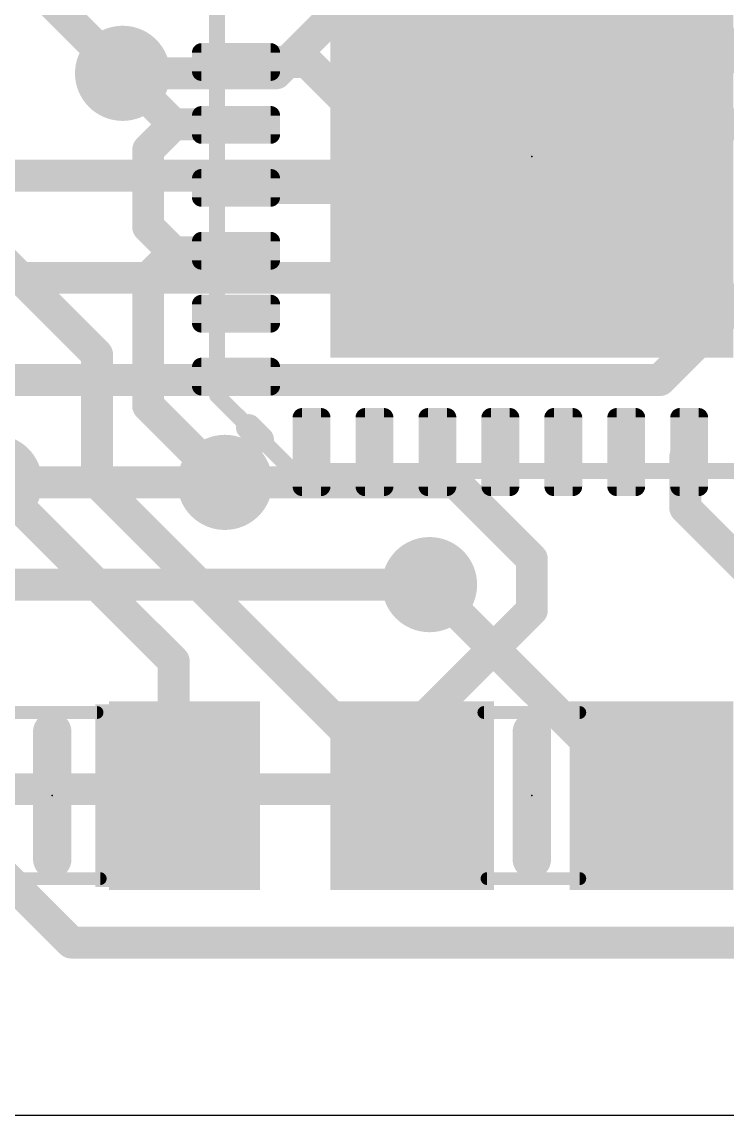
# Model space of a CAD drawing. Extents: x -4.9 to 30, y 1.2 to 21.4.
# Drawn here: x 11.19 to 16.79, y 1.27 to 9.96 of the extents above; entities that cross this region are included whole.
import ezdxf

# ---------------------------------------------------------------- set-up
doc = ezdxf.new("R2010")
doc.units = 0
for name, color, linetype in [('1', 22, 'CONTINUOUS'), ('16', 175, 'CONTINUOUS'), ('18', 82, 'CONTINUOUS'), ('20', 7, 'CONTINUOUS'), ('21', 253, 'CONTINUOUS'), ('23', 7, 'CONTINUOUS'), ('51', 253, 'CONTINUOUS')]:
    doc.layers.add(name, color=color, linetype=linetype)

# ---------------------------------------------------------------- blocks, each defined once
blk = doc.blocks.new('RECT')
blk.add_solid([(-0.5, -0.5), (0.5, -0.5), (-0.5, 0.5), (0.5, 0.5)])
blk = doc.blocks.new('RECT112000X48000R50')
at = {"const_width": 0.075}
blk.add_lwpolyline([(0.3125, -0.075), (0.3125, 0.075, 0.4142), (0.275, 0.1125), (-0.275, 0.1125, 0.4142), (-0.3125, 0.075), (-0.3125, -0.075, 0.4142), (-0.275, -0.1125), (0.275, -0.1125, 0.4142)], format="xyb", close=True, dxfattribs=at)
blk.add_solid([(-0.2938, -0.0938), (0.2938, -0.0938), (-0.2938, 0.0938), (0.2938, 0.0938)])
blk = doc.blocks.new('RECT48000X112000R50')
at = {"const_width": 0.075}
blk.add_lwpolyline([(0.1125, -0.275), (0.1125, 0.275, 0.4142), (0.075, 0.3125), (-0.075, 0.3125, 0.4142), (-0.1125, 0.275), (-0.1125, -0.275, 0.4142), (-0.075, -0.3125), (0.075, -0.3125, 0.4142)], format="xyb", close=True, dxfattribs=at)
blk.add_solid([(-0.0938, -0.2938), (0.0938, -0.2938), (-0.0938, 0.2938), (0.0938, 0.2938)])
blk = doc.blocks.new('ROUNDV')
at = {"const_width": 0.5}
blk.add_lwpolyline([(0, -0.25, 1), (0, 0.25, 1), (0, -0.25)], format="xyb", dxfattribs=at)

msp = doc.modelspace()

# ---------------------------------------------------------------- linework, layer by layer
at = {"layer": '1', "const_width": 0.254}
for points in [[(11.9888, 9.5504), (10.3632, 11.176)], [(12.89, 9.64), (13.4559, 9.64)], [(13.4559, 9.64), (14.4559, 8.64)], [(12.3952, 9.144), (11.9888, 9.5504)], [(12.3952, 9.144), (12.192, 8.9408)], [(12.8016, 9.144), (12.3952, 9.144)], [(12.8016, 9.144), (12.89, 9.14)], [(15.24, 8.9408), (15.4432, 9.144)], [(15.4432, 9.144), (17.4752, 9.144)], [(12.192, 8.9408), (12.192, 8.3312)], [(15.24, 8.89), (15.24, 8.9408)], [(14.99, 8.64), (15.24, 8.89)], [(14.4559, 8.64), (12.89, 8.64)], [(14.4559, 8.64), (14.99, 8.64)], [(12.192, 8.3312), (12.3952, 8.128)], [(11.7856, 7.3152), (10.9728, 8.128)], [(12.192, 7.9248), (12.3952, 8.128)], [(12.3952, 8.128), (12.8016, 8.128)], [(12.8016, 8.128), (12.89, 8.14)], [(12.192, 6.9088), (12.192, 7.9248)], [(11.7856, 6.2992), (11.7856, 7.3152)], [(12.8016, 6.2992), (12.192, 6.9088)], [(16.4592, 6.5024), (16.49, 6.54)], [(16.4592, 6.096), (16.4592, 6.5024)], [(10.9728, 6.2992), (12.3952, 4.8768)], [(14.224, 3.8608), (11.7856, 6.2992)], [(17.0688, 5.4864), (16.4592, 6.096)], [(16.0528, 3.8608), (14.4272, 5.4864)], [(12.3952, 4.8768), (12.3952, 3.8608)], [(12.3952, 3.8608), (12.48, 3.81)], [(14.224, 3.8608), (14.29, 3.81)], [(16.0528, 3.8608), (16.19, 3.81)], [(10.5664, 3.6576), (11.5824, 2.6416)], [(11.5824, 2.6416), (18.8976, 2.6416)]]:
    msp.add_lwpolyline(points, dxfattribs=at)
at = {"layer": '1', "const_width": 0.127}
for points in [[(12.89, 9.7035, 1), (12.89, 9.5765)], [(13.5008, 9.6849, 1), (13.411, 9.5951)], [(13.4559, 9.5765, 1), (13.4559, 9.7035)], [(12.0337, 9.5953, 1), (11.9439, 9.5055)], [(11.9439, 9.5055, 1), (12.0337, 9.5953)], [(12.3952, 9.2075, 1), (12.3952, 9.0805)], [(12.4401, 9.0991, 1), (12.3503, 9.1889)], [(12.3503, 9.0991, 1), (12.4401, 9.1889)], [(12.8045, 9.2074, 1), (12.7987, 9.0806)], [(12.8016, 9.0805, 1), (12.8016, 9.2075)], [(12.8871, 9.0766, 1), (12.8929, 9.2034)], [(15.4432, 9.2075, 1), (15.4432, 9.0805)], [(15.4881, 9.0991, 1), (15.3983, 9.1889)], [(12.2555, 8.9408, 1), (12.1285, 8.9408)], [(12.1471, 8.9857, 1), (12.2369, 8.8959)], [(15.3035, 8.9408, 1), (15.1765, 8.9408)], [(15.1951, 8.9857, 1), (15.2849, 8.8959)], [(15.1765, 8.89, 1), (15.3035, 8.89)], [(15.2849, 8.8451, 1), (15.1951, 8.9349)], [(12.89, 8.7035, 1), (12.89, 8.5765)], [(14.4559, 8.7035, 1), (14.4559, 8.5765)], [(14.411, 8.5951, 1), (14.5008, 8.6849)], [(14.4559, 8.5765, 1), (14.4559, 8.7035)], [(14.9451, 8.6849, 1), (15.0349, 8.5951)], [(14.99, 8.5765, 1), (14.99, 8.7035)], [(12.2369, 8.3761, 1), (12.1471, 8.2863)], [(12.1285, 8.3312, 1), (12.2555, 8.3312)], [(12.3952, 8.1915, 1), (12.3952, 8.0645)], [(12.4401, 8.0831, 1), (12.3503, 8.1729)], [(12.8016, 8.0645, 1), (12.8016, 8.1915)], [(12.8985, 8.0771, 1), (12.8815, 8.2029)], [(12.3503, 8.0831, 1), (12.4401, 8.1729)], [(12.7931, 8.1909, 1), (12.8101, 8.0651)], [(12.2555, 7.9248, 1), (12.1285, 7.9248)], [(12.1471, 7.9697, 1), (12.2369, 7.8799)], [(11.8491, 7.3152, 1), (11.7221, 7.3152)], [(11.7407, 7.2703, 1), (11.8305, 7.3601)], [(12.2369, 6.9537, 1), (12.1471, 6.8639)], [(12.1285, 6.9088, 1), (12.2555, 6.9088)], [(16.5227, 6.5024, 1), (16.3957, 6.5024)], [(16.4101, 6.5426, 1), (16.5083, 6.4622)], [(16.5391, 6.4998, 1), (16.4409, 6.5802)], [(11.8305, 6.3441, 1), (11.7407, 6.2543)], [(11.7221, 6.2992, 1), (11.8491, 6.2992)], [(12.7567, 6.2543, 1), (12.8465, 6.3441)], [(16.5041, 6.1409, 1), (16.4143, 6.0511)], [(16.3957, 6.096, 1), (16.5227, 6.096)], [(14.4721, 5.5313, 1), (14.3823, 5.4415)], [(12.4587, 4.8768, 1), (12.3317, 4.8768)], [(12.3503, 4.8319, 1), (12.4401, 4.9217)], [(12.4278, 3.9153, 1), (12.3626, 3.8063)], [(12.3317, 3.8608, 1), (12.4587, 3.8608)], [(12.4474, 3.7555, 1), (12.5126, 3.8645)], [(14.2627, 3.9111, 1), (14.1853, 3.8105)], [(14.1791, 3.8159, 1), (14.2689, 3.9057)], [(14.2513, 3.7597, 1), (14.3287, 3.8603)], [(16.0748, 3.9203, 1), (16.0308, 3.8013)], [(16.0079, 3.8159, 1), (16.0977, 3.9057)], [(16.168, 3.7505, 1), (16.212, 3.8695)], [(11.5824, 2.7051, 1), (11.5824, 2.5781)], [(11.5375, 2.5967, 1), (11.6273, 2.6865)]]:
    msp.add_lwpolyline(points, format="xyb", dxfattribs=at)
at = {"layer": '16', "const_width": 0.254}
for points in [[(17.6784, 14.0208), (13.208, 9.5504)], [(14.224, 8.7376), (19.304, 13.8176)], [(18.8976, 11.7856), (15.0368, 7.9248)], [(13.208, 9.5504), (11.9888, 9.5504)], [(18.4912, 9.3472), (16.256, 7.112)], [(10.16, 8.7376), (14.224, 8.7376)], [(15.0368, 7.9248), (9.7536, 7.9248)], [(16.256, 7.112), (9.144, 7.112)], [(12.8016, 6.2992), (10.9728, 6.2992)], [(14.6304, 6.2992), (12.8016, 6.2992)], [(15.24, 5.6896), (14.6304, 6.2992)], [(15.24, 5.2832), (15.24, 5.6896)], [(14.4272, 5.4864), (10.7696, 5.4864)], [(13.8176, 3.8608), (15.24, 5.2832)], [(7.7216, 3.8608), (13.8176, 3.8608)]]:
    msp.add_lwpolyline(points, dxfattribs=at)
at = {"layer": '16', "const_width": 0.127}
for points in [[(11.9888, 9.6139, 1), (11.9888, 9.4869)], [(13.1631, 9.5953, 1), (13.2529, 9.5055)], [(13.208, 9.4869, 1), (13.208, 9.6139)], [(14.224, 8.6741, 1), (14.224, 8.8011)], [(14.1791, 8.7825, 1), (14.2689, 8.6927)], [(14.9919, 7.9697, 1), (15.0817, 7.8799)], [(15.0368, 7.8613, 1), (15.0368, 7.9883)], [(16.2111, 7.1569, 1), (16.3009, 7.0671)], [(16.256, 7.0485, 1), (16.256, 7.1755)], [(12.8016, 6.3627, 1), (12.8016, 6.2357)], [(12.8016, 6.2357, 1), (12.8016, 6.3627)], [(14.6753, 6.3441, 1), (14.5855, 6.2543)], [(14.6304, 6.2357, 1), (14.6304, 6.3627)], [(15.3035, 5.6896, 1), (15.1765, 5.6896)], [(15.1951, 5.6447, 1), (15.2849, 5.7345)], [(14.4272, 5.4229, 1), (14.4272, 5.5499)], [(15.2849, 5.2383, 1), (15.1951, 5.3281)], [(15.1765, 5.2832, 1), (15.3035, 5.2832)], [(13.7727, 3.9057, 1), (13.8625, 3.8159)], [(13.8176, 3.7973, 1), (13.8176, 3.9243)]]:
    msp.add_lwpolyline(points, format="xyb", dxfattribs=at)
at = {"layer": '20'}
msp.add_line((0, 1.27), (29.19, 1.27), dxfattribs=at)
at = {"layer": '21'}
for points, const_width in [([(13.09, 6.64), (12.99, 6.74)], 0.2032), ([(11.43, 3.302), (11.43, 4.318)], 0.3048), ([(15.24, 4.318), (15.24, 3.302)], 0.3048)]:
    msp.add_lwpolyline(points, dxfattribs=dict(at, const_width=const_width))
for points, const_width in [([(13.0259, 6.7759, 1), (12.9541, 6.7041)], 0.1016), ([(13.0541, 6.6041, 1), (13.1259, 6.6759)], 0.1016), ([(11.5062, 4.318, 1), (11.3538, 4.318)], 0.1524), ([(15.3162, 4.318, 1), (15.1638, 4.318)], 0.1524), ([(11.3538, 3.302, 1), (11.5062, 3.302)], 0.1524), ([(15.1638, 3.302, 1), (15.3162, 3.302)], 0.1524)]:
    msp.add_lwpolyline(points, format="xyb", dxfattribs=dict(at, const_width=const_width))
at = {"layer": '23'}
for p in [(15.24, 8.89), (11.43, 3.81), (15.24, 3.81)]:
    msp.add_point(p, dxfattribs=at)
at = {"layer": '51'}
for points, const_width in [([(12.74, 6.99), (12.74, 10.79)], 0.127), ([(13.34, 6.39), (12.74, 6.99)], 0.127), ([(17.14, 6.39), (13.34, 6.39)], 0.127), ([(11.786, 4.47), (11.049, 4.47)], 0.1016), ([(14.859, 4.47), (15.621, 4.47)], 0.1016), ([(11.811, 3.15), (11.049, 3.15)], 0.1016), ([(14.884, 3.15), (15.621, 3.15)], 0.1016)]:
    msp.add_lwpolyline(points, dxfattribs=dict(at, const_width=const_width))
for points, const_width in [([(12.7625, 7.0125, 1), (12.7175, 6.9675)], 0.0635), ([(12.7082, 6.99, 1), (12.7718, 6.99)], 0.0635), ([(13.34, 6.4218, 1), (13.34, 6.3583)], 0.0635), ([(13.3175, 6.3675, 1), (13.3625, 6.4125)], 0.0635), ([(11.786, 4.4446, 1), (11.786, 4.4954)], 0.0508), ([(14.859, 4.4954, 1), (14.859, 4.4446)], 0.0508), ([(15.621, 4.4446, 1), (15.621, 4.4954)], 0.0508), ([(11.811, 3.1246, 1), (11.811, 3.1754)], 0.0508), ([(14.884, 3.1754, 1), (14.884, 3.1246)], 0.0508), ([(15.621, 3.1246, 1), (15.621, 3.1754)], 0.0508)]:
    msp.add_lwpolyline(points, format="xyb", dxfattribs=dict(at, const_width=const_width))

# ---------------------------------------------------------------- block references
at = {"layer": '1'}
for p, xscale, yscale in [((15.24, 8.89), 3.2, 3.2), ((14.29, 3.81), 1.3, 1.5), ((16.19, 3.81), 1.3, 1.5)]:
    msp.add_blockref('RECT', p, dxfattribs=dict(at, xscale=xscale, yscale=yscale))
for name, p in [('RECT112000X48000R50', (12.89, 9.64)), ('RECT112000X48000R50', (12.89, 9.14)), ('RECT112000X48000R50', (12.89, 8.64)), ('RECT112000X48000R50', (12.89, 8.14)), ('RECT112000X48000R50', (12.89, 7.64)), ('RECT112000X48000R50', (12.89, 7.14)), ('RECT48000X112000R50', (13.49, 6.54)), ('RECT48000X112000R50', (13.99, 6.54)), ('RECT48000X112000R50', (14.49, 6.54)), ('RECT48000X112000R50', (14.99, 6.54)), ('RECT48000X112000R50', (15.49, 6.54)), ('RECT48000X112000R50', (15.99, 6.54)), ('RECT48000X112000R50', (16.49, 6.54))]:
    msp.add_blockref(name, p, dxfattribs=at)
at = {"layer": '1', "xscale": 1.2, "yscale": 1.5, "rotation": 180}
msp.add_blockref('RECT', (12.48, 3.81), dxfattribs=at)
at = {"layer": '18', "xscale": 0.7564, "yscale": 0.7564}
for p in [(11.9888, 9.5504), (11.9888, 9.5504), (10.9728, 6.2992), (10.9728, 6.2992), (12.8016, 6.2992), (12.8016, 6.2992), (14.4272, 5.4864), (14.4272, 5.4864)]:
    msp.add_blockref('ROUNDV', p, dxfattribs=at)
at = {"layer": '51'}
for p, xscale, yscale in [((12.965, 9.64), 0.45, 0.3), ((12.965, 9.14), 0.45, 0.3), ((12.965, 8.64), 0.45, 0.3), ((12.965, 8.14), 0.45, 0.3), ((12.965, 7.64), 0.45, 0.3), ((12.965, 7.14), 0.45, 0.3), ((13.49, 6.615), 0.3, 0.45), ((13.99, 6.615), 0.3, 0.45), ((14.49, 6.615), 0.3, 0.45), ((14.99, 6.615), 0.3, 0.45), ((15.49, 6.615), 0.3, 0.45), ((15.99, 6.615), 0.3, 0.45), ((16.49, 6.615), 0.3, 0.45), ((14.5229, 3.8112), 0.7501, 1.4501), ((15.9707, 3.8112), 0.7501, 1.4501)]:
    msp.add_blockref('RECT', p, dxfattribs=dict(at, xscale=xscale, yscale=yscale))
at = {"layer": '51', "xscale": 0.7501, "yscale": 1.4501, "rotation": 180}
msp.add_blockref('RECT', (12.1471, 3.8089), dxfattribs=at)

doc.saveas('drawing.dxf')
